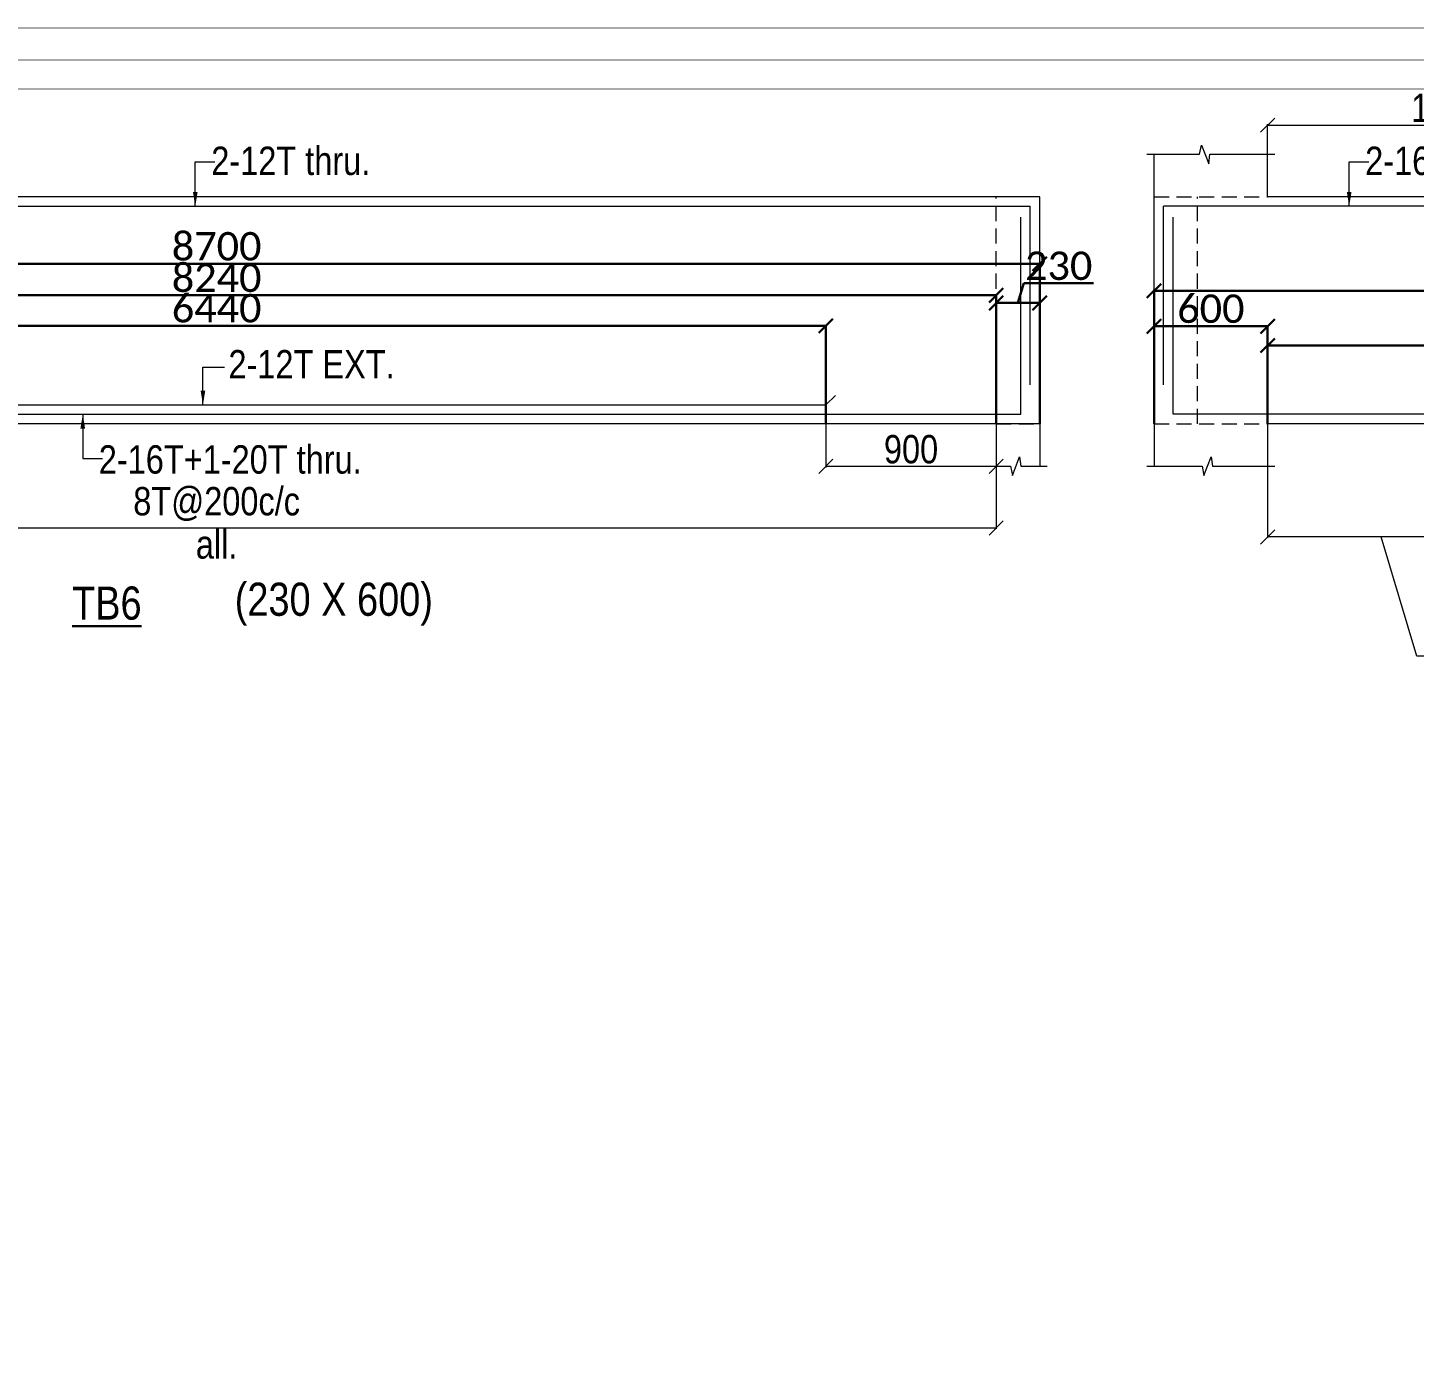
# Model space of a CAD drawing. Header units: millimetres. Extents: x 1112055 to 3390982, y -148532 to 766891.
# Drawn here: x 3001556 to 3016212, y 21044 to 35072 of the extents above; entities that cross this region are included whole.
import ezdxf
from ezdxf.enums import TextEntityAlignment as Align

# ---------------------------------------------------------------- set-up
doc = ezdxf.new("R2010")
doc.units = ezdxf.units.MM
doc.header["$PDMODE"] = 35
doc.header["$PDSIZE"] = -25
doc.linetypes.add('Hidden', pattern=[9.525, 6.35, -3.175])
for name, color, linetype, lineweight in [('B BEAM', 148, 'Continuous', 13), ('B BEAM IN LINE', 250, 'Continuous', 0), ('B BEAM NO', 215, 'Continuous', 18), ('B COL', 1, 'Continuous', 30), ('B STEEL', 34, 'Continuous', 15), ('B STEEL DIM', 216, 'Continuous', 13), ('B STEEL TEXT', 7, 'Continuous', 15), ('B STIRRUPS', 139, 'Continuous', 13), ('B TITLE BLOCK', 250, 'Continuous', 0)]:
    doc.layers.add(name, color=color, linetype=linetype, lineweight=lineweight)
doc.styles.add('Cali', font='calibri.ttf')
doc.styles.add('SWINC', font='swissc.ttf')
doc.dimstyles.new('BHOOMI', dxfattribs={"dimtxt": 230, "dimasz": 150, "dimexe": 10, "dimexo": 0, "dimgap": 25, "dimtad": 1, "dimdec": 0, "dimzin": 0, "dimdsep": 46, "dimtxsty": 'SWINC', "dimblk": 'OBLIQUE', "dimcen": 0.09, "dimclrd": 250, "dimclre": 250, "dimclrt": 256, "dimaunit": 1, "dimadec": 3, "dimazin": 0, "dimtfac": 1, "dimtdec": 0, "dimtofl": 0, "dimtmove": 1, "dimatfit": 3, "dimfxl": 100, "dimtolj": 1, "dimtzin": 0, "dimlwd": 9, "dimlwe": 5, "dimarcsym": 0})

# ---------------------------------------------------------------- blocks, each defined once
blk = doc.blocks.new('_Oblique')
at = {"color": 0, "linetype": 'ByBlock', "lineweight": -2}
blk.add_line((-0.5, -0.5), (0.5, 0.5), dxfattribs=at)
blk = doc.blocks.new('*D6097')
at = {"layer": 'B STIRRUPS', "color": 250, "lineweight": 0, "transparency": 16777216}
for p, q in [((2995313, 30884), (2995313, 29771)), ((3011793, 30884), (3011793, 29771)), ((3011793, 29781), (2995313, 29781))]:
    blk.add_line(p, q, dxfattribs=at)
at = {"layer": 'Defpoints', "color": 0, "lineweight": 40, "transparency": 16777216}
for p in [(2995313, 30884), (3011793, 30884), (2995313, 29781)]:
    blk.add_point(p, dxfattribs=at)
at = {"layer": 'B STIRRUPS', "color": 250, "lineweight": 0, "transparency": 16777216, "xscale": 150, "yscale": 150, "zscale": 150, "rotation": 180}
blk.add_blockref('_Oblique', (2995313, 29781), dxfattribs=at)
at = {"layer": 'B STIRRUPS', "color": 250, "lineweight": 0, "transparency": 16777216, "xscale": 150, "yscale": 150, "zscale": 150}
blk.add_blockref('_Oblique', (3011793, 29781), dxfattribs=at)
at = {"layer": 'B STIRRUPS', "transparency": 16777216, "char_height": 300, "attachment_point": 5, "style": 'SWINC'}
for s, insert in [('\\A1;8T@200c/c', (3003553, 30035)), ('all.', (3003553, 29606))]:
    blk.add_mtext(s, dxfattribs=dict(at, insert=insert))
blk = doc.blocks.new('*D6099')
at = {"layer": 'B STEEL DIM', "color": 250, "linetype": 'Hidden', "lineweight": 0, "ltscale": 500, "transparency": 16777216}
for p, q in [((3009993, 31084), (3009993, 30423)), ((3011793, 30884), (3011793, 30423))]:
    blk.add_line(p, q, dxfattribs=at)
at = {"layer": 'B STEEL DIM', "color": 250, "lineweight": 0, "ltscale": 500, "transparency": 16777216}
blk.add_line((3011793, 30433), (3009993, 30433), dxfattribs=at)
at = {"layer": 'Defpoints', "color": 0, "lineweight": 40, "transparency": 16777216}
for p in [(3009993, 31084), (3011793, 30884), (3009993, 30433)]:
    blk.add_point(p, dxfattribs=at)
at = {"layer": 'B STEEL DIM', "color": 250, "lineweight": 0, "transparency": 16777216, "xscale": 150, "yscale": 150, "zscale": 150, "rotation": 180}
blk.add_blockref('_Oblique', (3009993, 30433), dxfattribs=at)
at = {"layer": 'B STEEL DIM', "color": 250, "lineweight": 0, "transparency": 16777216, "xscale": 150, "yscale": 150, "zscale": 150}
blk.add_blockref('_Oblique', (3011793, 30433), dxfattribs=at)
at = {"layer": 'B STEEL DIM', "transparency": 16777216, "insert": (3010893, 30613), "char_height": 300, "attachment_point": 5, "style": 'SWINC'}
blk.add_mtext('\\A1;900', dxfattribs=at)
blk = doc.blocks.new('*D6100')
at = {"layer": 'B STEEL DIM', "color": 250, "linetype": 'Hidden', "lineweight": 0, "ltscale": 500, "transparency": 16777216}
for p, q in [((3014662, 33284), (3014662, 34052)), ((3018462, 33184), (3018462, 34052))]:
    blk.add_line(p, q, dxfattribs=at)
at = {"layer": 'B STEEL DIM', "color": 250, "lineweight": 0, "ltscale": 500, "transparency": 16777216}
blk.add_line((3014662, 34042), (3018462, 34042), dxfattribs=at)
at = {"layer": 'Defpoints', "color": 0, "lineweight": 40, "transparency": 16777216}
for p in [(3018462, 34042), (3014662, 33284), (3018462, 33184)]:
    blk.add_point(p, dxfattribs=at)
at = {"layer": 'B STEEL DIM', "color": 250, "lineweight": 0, "transparency": 16777216, "xscale": 150, "yscale": 150, "zscale": 150, "rotation": 180}
blk.add_blockref('_Oblique', (3014662, 34042), dxfattribs=at)
at = {"layer": 'B STEEL DIM', "color": 250, "lineweight": 0, "transparency": 16777216, "xscale": 150, "yscale": 150, "zscale": 150}
blk.add_blockref('_Oblique', (3018462, 34042), dxfattribs=at)
at = {"layer": 'B STEEL DIM', "transparency": 16777216, "insert": (3016562, 34222), "char_height": 300, "attachment_point": 5, "style": 'SWINC'}
blk.add_mtext('\\A1;1900', dxfattribs=at)
blk = doc.blocks.new('*D6103')
at = {"layer": 'B STIRRUPS', "color": 250, "lineweight": 0, "transparency": 16777216}
for p, q in [((3014662, 30884), (3014662, 29677)), ((3017062, 30884), (3017062, 29677)), ((3017062, 29687), (3014662, 29687)), ((3016239, 28428), (3015862, 29687)), ((3018718, 28428), (3016239, 28428))]:
    blk.add_line(p, q, dxfattribs=at)
at = {"layer": 'Defpoints', "color": 0, "lineweight": 40, "transparency": 16777216}
for p in [(3014662, 30884), (3017062, 30884), (3014662, 29687)]:
    blk.add_point(p, dxfattribs=at)
at = {"layer": 'B STIRRUPS', "color": 250, "lineweight": 0, "transparency": 16777216, "xscale": 150, "yscale": 150, "zscale": 150, "rotation": 180}
blk.add_blockref('_Oblique', (3014662, 29687), dxfattribs=at)
at = {"layer": 'B STIRRUPS', "color": 250, "lineweight": 0, "transparency": 16777216, "xscale": 150, "yscale": 150, "zscale": 150}
blk.add_blockref('_Oblique', (3017062, 29687), dxfattribs=at)
at = {"layer": 'B STIRRUPS', "transparency": 16777216, "char_height": 300, "attachment_point": 5, "style": 'SWINC'}
for s, insert in [('\\A1;8T@100c/c', (3017479, 28682)), ('12 NO.', (3017479, 28253))]:
    blk.add_mtext(s, dxfattribs=dict(at, insert=insert))
blk = doc.blocks.new('*D6635')
at = {"layer": 'Defpoints', "color": 3, "linetype": 'Hidden', "lineweight": 30, "ltscale": 1000, "transparency": 16777216}
for p, q in [((2994853, 30884), (2994853, 32585)), ((3012253, 30884), (3012253, 32585))]:
    blk.add_line(p, q, dxfattribs=at)
at = {"layer": 'Defpoints', "color": 3, "lineweight": 30, "ltscale": 1000, "transparency": 16777216}
blk.add_line((2994853, 32575), (3012253, 32575), dxfattribs=at)
at = {"layer": 'Defpoints', "color": 0, "lineweight": 40, "transparency": 16777216}
for p in [(3012253, 32575), (2994853, 30884), (3012253, 30884)]:
    blk.add_point(p, dxfattribs=at)
at = {"layer": 'Defpoints', "color": 3, "lineweight": 30, "transparency": 16777216, "xscale": 150, "yscale": 150, "zscale": 150, "rotation": 180}
blk.add_blockref('_Oblique', (2994853, 32575), dxfattribs=at)
at = {"layer": 'Defpoints', "color": 3, "lineweight": 30, "transparency": 16777216, "xscale": 150, "yscale": 150, "zscale": 150}
blk.add_blockref('_Oblique', (3012253, 32575), dxfattribs=at)
at = {"layer": 'Defpoints', "color": 3, "lineweight": 50, "transparency": 16777216, "insert": (3003553, 32759), "char_height": 300, "attachment_point": 5, "style": 'Cali'}
blk.add_mtext('\\A1;8700', dxfattribs=at)
blk = doc.blocks.new('*D6636')
at = {"layer": 'Defpoints', "color": 3, "linetype": 'Hidden', "lineweight": 30, "ltscale": 1000, "transparency": 16777216}
for p, q in [((2995313, 30884), (2995313, 32252)), ((3011793, 30884), (3011793, 32252))]:
    blk.add_line(p, q, dxfattribs=at)
at = {"layer": 'Defpoints', "color": 3, "lineweight": 30, "ltscale": 1000, "transparency": 16777216}
blk.add_line((3011793, 32242), (2995313, 32242), dxfattribs=at)
at = {"layer": 'Defpoints', "color": 0, "lineweight": 40, "transparency": 16777216}
for p in [(2995313, 32242), (2995313, 30884), (3011793, 30884)]:
    blk.add_point(p, dxfattribs=at)
at = {"layer": 'Defpoints', "color": 3, "lineweight": 30, "transparency": 16777216, "xscale": 150, "yscale": 150, "zscale": 150, "rotation": 180}
blk.add_blockref('_Oblique', (2995313, 32242), dxfattribs=at)
at = {"layer": 'Defpoints', "color": 3, "lineweight": 30, "transparency": 16777216, "xscale": 150, "yscale": 150, "zscale": 150}
blk.add_blockref('_Oblique', (3011793, 32242), dxfattribs=at)
at = {"layer": 'Defpoints', "color": 3, "lineweight": 50, "transparency": 16777216, "insert": (3003553, 32426), "char_height": 300, "attachment_point": 5, "style": 'Cali'}
blk.add_mtext('\\A1;8240', dxfattribs=at)
blk = doc.blocks.new('*D6637')
at = {"layer": 'Defpoints', "color": 3, "linetype": 'Hidden', "lineweight": 30, "ltscale": 1000, "transparency": 16777216}
for p, q in [((2997113, 30884), (2997113, 31930)), ((3009993, 30884), (3009993, 31930))]:
    blk.add_line(p, q, dxfattribs=at)
at = {"layer": 'Defpoints', "color": 3, "lineweight": 30, "ltscale": 1000, "transparency": 16777216}
blk.add_line((2997113, 31920), (3009993, 31920), dxfattribs=at)
at = {"layer": 'Defpoints', "color": 0, "lineweight": 40, "transparency": 16777216}
for p in [(3009993, 31920), (2997113, 30884), (3009993, 30884)]:
    blk.add_point(p, dxfattribs=at)
at = {"layer": 'Defpoints', "color": 3, "lineweight": 30, "transparency": 16777216, "xscale": 150, "yscale": 150, "zscale": 150, "rotation": 180}
blk.add_blockref('_Oblique', (2997113, 31920), dxfattribs=at)
at = {"layer": 'Defpoints', "color": 3, "lineweight": 30, "transparency": 16777216, "xscale": 150, "yscale": 150, "zscale": 150}
blk.add_blockref('_Oblique', (3009993, 31920), dxfattribs=at)
at = {"layer": 'Defpoints', "color": 3, "lineweight": 50, "transparency": 16777216, "insert": (3003553, 32104), "char_height": 300, "attachment_point": 5, "style": 'Cali'}
blk.add_mtext('\\A1;6440', dxfattribs=at)
blk = doc.blocks.new('*D6638')
at = {"layer": 'Defpoints', "color": 3, "lineweight": 30, "ltscale": 1000, "transparency": 16777216}
for p, q in [((3012086, 32369), (3012023, 32161)), ((3012822, 32369), (3012086, 32369)), ((3011793, 32161), (3012253, 32161))]:
    blk.add_line(p, q, dxfattribs=at)
at = {"layer": 'Defpoints', "color": 3, "linetype": 'Hidden', "lineweight": 30, "ltscale": 1000, "transparency": 16777216}
for p, q in [((3011793, 30884), (3011793, 32171)), ((3012253, 30884), (3012253, 32171))]:
    blk.add_line(p, q, dxfattribs=at)
at = {"layer": 'Defpoints', "color": 0, "lineweight": 40, "transparency": 16777216}
for p in [(3012253, 32161), (3011793, 30884), (3012253, 30884)]:
    blk.add_point(p, dxfattribs=at)
at = {"layer": 'Defpoints', "color": 3, "lineweight": 30, "transparency": 16777216, "xscale": 150, "yscale": 150, "zscale": 150, "rotation": 180}
blk.add_blockref('_Oblique', (3011793, 32161), dxfattribs=at)
at = {"layer": 'Defpoints', "color": 3, "lineweight": 30, "transparency": 16777216, "xscale": 150, "yscale": 150, "zscale": 150}
blk.add_blockref('_Oblique', (3012253, 32161), dxfattribs=at)
at = {"layer": 'Defpoints', "color": 3, "lineweight": 50, "transparency": 16777216, "insert": (3012454, 32553), "char_height": 300, "attachment_point": 5, "style": 'Cali'}
blk.add_mtext('\\A1;230', dxfattribs=at)
blk = doc.blocks.new('*D6640')
at = {"layer": 'Defpoints', "color": 3, "linetype": 'Hidden', "lineweight": 30, "ltscale": 1000, "transparency": 16777216}
for p, q in [((3013462, 30884), (3013462, 32299)), ((3030862, 30884), (3030862, 32299))]:
    blk.add_line(p, q, dxfattribs=at)
at = {"layer": 'Defpoints', "color": 3, "lineweight": 30, "ltscale": 1000, "transparency": 16777216}
blk.add_line((3013462, 32289), (3030862, 32289), dxfattribs=at)
at = {"layer": 'Defpoints', "color": 0, "lineweight": 40, "transparency": 16777216}
for p in [(3030862, 32289), (3013462, 30884), (3030862, 30884)]:
    blk.add_point(p, dxfattribs=at)
at = {"layer": 'Defpoints', "color": 3, "lineweight": 30, "transparency": 16777216, "xscale": 150, "yscale": 150, "zscale": 150, "rotation": 180}
blk.add_blockref('_Oblique', (3013462, 32289), dxfattribs=at)
at = {"layer": 'Defpoints', "color": 3, "lineweight": 30, "transparency": 16777216, "xscale": 150, "yscale": 150, "zscale": 150}
blk.add_blockref('_Oblique', (3030862, 32289), dxfattribs=at)
at = {"layer": 'Defpoints', "color": 3, "lineweight": 50, "transparency": 16777216, "insert": (3022162, 32472), "char_height": 300, "attachment_point": 5, "style": 'Cali'}
blk.add_mtext('\\A1;8700', dxfattribs=at)
blk = doc.blocks.new('*D6641')
at = {"layer": 'Defpoints', "color": 3, "linetype": 'Hidden', "lineweight": 30, "ltscale": 1000, "transparency": 16777216}
for p, q in [((3014662, 30884), (3014662, 31721)), ((3029362, 30884), (3029362, 31721))]:
    blk.add_line(p, q, dxfattribs=at)
at = {"layer": 'Defpoints', "color": 3, "lineweight": 30, "ltscale": 1000, "transparency": 16777216}
blk.add_line((3029362, 31711), (3014662, 31711), dxfattribs=at)
at = {"layer": 'Defpoints', "color": 0, "lineweight": 40, "transparency": 16777216}
for p in [(3014662, 31711), (3014662, 30884), (3029362, 30884)]:
    blk.add_point(p, dxfattribs=at)
at = {"layer": 'Defpoints', "color": 3, "lineweight": 30, "transparency": 16777216, "xscale": 150, "yscale": 150, "zscale": 150, "rotation": 180}
blk.add_blockref('_Oblique', (3014662, 31711), dxfattribs=at)
at = {"layer": 'Defpoints', "color": 3, "lineweight": 30, "transparency": 16777216, "xscale": 150, "yscale": 150, "zscale": 150}
blk.add_blockref('_Oblique', (3029362, 31711), dxfattribs=at)
at = {"layer": 'Defpoints', "color": 3, "lineweight": 50, "transparency": 16777216, "insert": (3022012, 31895), "char_height": 300, "attachment_point": 5, "style": 'Cali'}
blk.add_mtext('\\A1;7350', dxfattribs=at)
blk = doc.blocks.new('*D6642')
at = {"layer": 'Defpoints', "color": 3, "linetype": 'Hidden', "lineweight": 30, "ltscale": 1000, "transparency": 16777216}
for p, q in [((3013462, 30884), (3013462, 31925)), ((3014662, 30884), (3014662, 31925))]:
    blk.add_line(p, q, dxfattribs=at)
at = {"layer": 'Defpoints', "color": 3, "lineweight": 30, "ltscale": 1000, "transparency": 16777216}
blk.add_line((3014662, 31915), (3013462, 31915), dxfattribs=at)
at = {"layer": 'Defpoints', "color": 0, "lineweight": 40, "transparency": 16777216}
for p in [(3013462, 31915), (3013462, 30884), (3014662, 30884)]:
    blk.add_point(p, dxfattribs=at)
at = {"layer": 'Defpoints', "color": 3, "lineweight": 30, "transparency": 16777216, "xscale": 150, "yscale": 150, "zscale": 150, "rotation": 180}
blk.add_blockref('_Oblique', (3013462, 31915), dxfattribs=at)
at = {"layer": 'Defpoints', "color": 3, "lineweight": 30, "transparency": 16777216, "xscale": 150, "yscale": 150, "zscale": 150}
blk.add_blockref('_Oblique', (3014662, 31915), dxfattribs=at)
at = {"layer": 'Defpoints', "color": 3, "lineweight": 50, "transparency": 16777216, "insert": (3014062, 32099), "char_height": 300, "attachment_point": 5, "style": 'Cali'}
blk.add_mtext('\\A1;600', dxfattribs=at)

msp = doc.modelspace()

# ---------------------------------------------------------------- linework, layer by layer
at = {"color": 252, "lineweight": 0, "ltscale": 25, "const_width": 7.31}
msp.add_lwpolyline([(2905358, -64430.5), (2905358, 35068.1), (3056577, 35068.1), (3056577, -64430.5)], close=True, dxfattribs=at)
at = {"layer": 'B BEAM', "lineweight": 13}
for p, q in [((3012253.1, 33283.6, 0), (2994853.1, 33283.6, 0)), ((3012253.1, 30883.6, 0), (3012253.1, 33283.6, 0)), ((3013461.9, 30883.6, 0), (3013461.9, 33283.6, 0)), ((3029361.9, 33283.6, 0), (3014661.9, 33283.6, 0)), ((3012253.1, 30883.6, 0), (2994853.1, 30883.6, 0)), ((3029361.9, 30883.6, 0), (3014661.9, 30883.6, 0))]:
    msp.add_line(p, q, dxfattribs=at)
at = {"layer": 'B BEAM IN LINE', "color": 250, "linetype": 'Hidden', "lineweight": 0, "ltscale": 25}
for p, q in [((3011793.1, 30883.6, 0), (3011793.1, 33283.6, 0)), ((3013461.9, 33283.6, 0), (3014661.9, 33283.6, 0)), ((3013921.9, 30883.6, 0), (3013921.9, 33283.6, 0)), ((3013921.9, 30883.6, 0), (3013921.9, 33283.6, 0)), ((3011793.1, 30883.6, 0), (3012253.1, 30883.6, 0)), ((3013461.9, 30883.6, 0), (3014661.9, 30883.6, 0))]:
    msp.add_line(p, q, dxfattribs=at)
at = {"layer": 'B COL', "color": 1, "lineweight": 13}
for p, q in [((3013461.9, 33283.6, 0), (3013461.9, 33733.4, 0)), ((3014661.9, 33283.6, 0), (3014661.9, 33733.4, 0)), ((3011793.1, 30883.6, 0), (3011793.1, 30433.9, 0)), ((3012253.1, 30883.6, 0), (3012253.1, 30433.9, 0)), ((3013461.9, 30883.6, 0), (3013461.9, 30433.9, 0)), ((3014661.9, 30883.6, 0), (3014661.9, 30433.9, 0))]:
    msp.add_line(p, q, dxfattribs=at)
at = {"layer": 'B COL', "color": 1, "lineweight": 13, "elevation": 0}
for points in [[(3013384, 33733.4), (3013942.7, 33733.4), (3013962.2, 33831.4), (3014038.9, 33632.5), (3014051.4, 33733.4), (3014739.7, 33733.4)], [(3011715.2, 30433.9), (3011944.3, 30433.9), (3011963.8, 30335.9), (3012040.5, 30534.8), (3012053.1, 30433.9), (3012331, 30433.9)], [(3013384, 30433.9), (3013970, 30433.9), (3013989.5, 30335.9), (3014066.3, 30534.8), (3014078.8, 30433.9), (3014739.7, 30433.9)]]:
    msp.add_lwpolyline(points, dxfattribs=at)
at = {"layer": 'B STEEL', "lineweight": 9}
for p, q in [((2994953.1, 33183.6, 0), (3012153.1, 33183.6, 0)), ((3012153.1, 31295.6, 0), (3012153.1, 33183.6, 0)), ((3012053.1, 30983.6, 0), (3012053.1, 33069.2, 0)), ((2995053.1, 30983.6, 0), (3012053.1, 30983.6, 0))]:
    msp.add_line(p, q, dxfattribs=at)
at = {"layer": 'B STEEL', "color": 34, "lineweight": 9, "ltscale": 25}
for p, q in [((3030761.9, 33183.6, 0), (3013561.9, 33183.6, 0)), ((3013561.9, 31295.6, 0), (3013561.9, 33183.6, 0)), ((3013661.9, 30983.6, 0), (3013661.9, 33069.2, 0)), ((3030661.9, 30983.6, 0), (3013661.9, 30983.6, 0))]:
    msp.add_line(p, q, dxfattribs=at)
at = {"layer": 'B STEEL', "lineweight": 15}
for p, q in [((2997113.1, 31083.6, 0), (3009993.1, 31083.6, 0)), ((3009993.1, 31083.6, 0), (3010093.1, 31183.6, 0))]:
    msp.add_line(p, q, dxfattribs=at)
at = {"layer": 'B TITLE BLOCK', "color": 1, "ltscale": 25, "const_width": 7.31}
msp.add_lwpolyline([(2905694.7, -64093.8), (2905694.7, 34731.4), (3056240.2, 34731.4), (3056240.2, -64093.8)], close=True, dxfattribs=at)
at = {"layer": 'B TITLE BLOCK', "color": 250, "lineweight": 0, "ltscale": 25, "const_width": 7.31}
msp.add_lwpolyline([(2906001.1, -63787.4), (2906001.1, 34425), (3055933.9, 34425), (3055933.9, -63787.4)], close=True, dxfattribs=at)

# ---------------------------------------------------------------- texts
at = {"layer": 'B BEAM NO', "lineweight": 30, "style": 'SWINC'}
for s, p in [('%%UTB6', (3002392.3, 28812.6, 0)), ('(230 X 600)', (3004791.8, 28853.5, 0))]:
    msp.add_text(s, height=350, dxfattribs=at).set_placement(p, align=Align.CENTER)
at = {"layer": 'B STEEL TEXT', "style": 'SWINC'}
for s, p in [('2-12T thru.', (3003496.4, 33514.5, 0)), ('2-16T+1-20T', (3015693.1, 33514.5, 0)), ('2-12T EXT.', (3003677.6, 31363.5, 0)), ('2-16T+1-20T thru.', (3002307.2, 30356.5, 0))]:
    msp.add_text(s, height=300, dxfattribs=at).set_placement(p)

# ---------------------------------------------------------------- dimensions: what is measured, and where the dimension line sits
at = {"layer": 'B STEEL DIM', "color": 250, "ltscale": 500}
dim = msp.add_linear_dim(base=(3018461.9, 34041.5, 0), p1=(3014661.9, 33283.6, 0), p2=(3018461.9, 33183.6, 0), angle=180, dimstyle='BHOOMI', override={"dimscale": 1, "dimtxt": 300, "dimasz": 150, "dimgap": 30, "dimlfac": 0.5, "dimtxsty": 'SWINC', "dimblk1": 'Oblique', "dimblk2": 'Oblique', "dimsah": 1, "dimlwd": 0, "dimlwe": 0}, dxfattribs=at)
dim.commit()
dim.dimension.update_dxf_attribs({"geometry": '*D6100', "text_midpoint": (3016561.9, 34221.5, 0)})
dim = msp.add_linear_dim(base=(3009993.1, 30433.3, 0), p1=(3011793.1, 30883.6, 0), p2=(3009993.1, 31083.6, 0), dimstyle='BHOOMI', override={"dimtxt": 300, "dimgap": 30, "dimlfac": 0.5, "dimblk1": 'Oblique', "dimblk2": 'Oblique', "dimsah": 1, "dimlwd": 0, "dimlwe": 0}, dxfattribs=at)
dim.commit()
dim.dimension.update_dxf_attribs({"geometry": '*D6099', "text_midpoint": (3010893.1, 30613.3, 0)})
at = {"layer": 'B STIRRUPS'}
dim = msp.add_linear_dim(base=(2995313.1, 29781.4, 0), p1=(3011793.1, 30883.6, 0), p2=(2995313.1, 30883.6, 0), text='8T@200c/c\\Xall.', dimstyle='BHOOMI', override={"dimscale": 1, "dimtxt": 300, "dimgap": 25, "dimlfac": 0.5, "dimtxsty": 'SWINC', "dimblk1": 'Oblique', "dimblk2": 'Oblique', "dimsah": 1, "dimlwd": 0, "dimlwe": 0}, dxfattribs=at)
dim.commit()
dim.dimension.update_dxf_attribs({"geometry": '*D6097', "text_midpoint": (3003553.1, 29781.4, 0)})
dim = msp.add_linear_dim(base=(3014661.9, 29686.5, 0), p1=(3017061.9, 30883.6, 0), p2=(3014661.9, 30883.6, 0), angle=180, text='8T@100c/c\\X12 NO.', dimstyle='BHOOMI', override={"dimtxt": 300, "dimlfac": 0.5, "dimblk1": 'Oblique', "dimblk2": 'Oblique', "dimsah": 1, "dimlwd": 0, "dimlwe": 0}, dxfattribs=at)
dim.commit()
dim.dimension.update_dxf_attribs({"geometry": '*D6103', "text_midpoint": (3016264.4, 28428.3, 0)})
at = {"layer": 'Defpoints', "color": 3, "lineweight": 50, "ltscale": 1000}
for base, p1, p2, picture, middle in [((3012253.1, 32575.4), (2994853.1, 30883.6, 0), (3012253.1, 30883.6, 0), '*D6635', (3003553.1, 32759)), ((3012253.1, 32160.5), (3011793.1, 30883.6, 0), (3012253.1, 30883.6, 0), '*D6638', (3012115.7, 32552.9)), ((2995313.1, 32241.9), (3011793.1, 30883.6, 0), (2995313.1, 30883.6, 0), '*D6636', (3003553.1, 32425.6)), ((3030861.9, 32288.7), (3013461.9, 30883.6, 0), (3030861.9, 30883.6, 0), '*D6640', (3022161.9, 32472.4)), ((3009993.1, 31920.1), (2997113.1, 30883.6, 0), (3009993.1, 30883.6, 0), '*D6637', (3003553.1, 32103.8)), ((3013461.9, 31915.4), (3014661.9, 30883.6, 0), (3013461.9, 30883.6, 0), '*D6642', (3014061.9, 32099.1)), ((3014661.9, 31711.2), (3029361.9, 30883.6, 0), (3014661.9, 30883.6, 0), '*D6641', (3022011.9, 31894.9))]:
    dim = msp.add_linear_dim(base=base, p1=p1, p2=p2, dimstyle='BHOOMI', override={"dimtxt": 300, "dimgap": 30, "dimlfac": 0.5, "dimtxsty": 'Cali', "dimblk1": 'Oblique', "dimblk2": 'Oblique', "dimsah": 1, "dimclrd": 3, "dimclre": 3, "dimclrt": 3, "dimlwd": 30, "dimlwe": 30}, dxfattribs=at)
    dim.commit()
    dim.dimension.update_dxf_attribs({"geometry": picture, "text_midpoint": middle})

# ---------------------------------------------------------------- leaders
at = {"layer": 'B STEEL TEXT'}
for points in [[(3003327.2, 33183.6, 0), (3003327.2, 33652.3, 0), (3003535, 33652.3, 0)], [(3015524, 33183.6, 0), (3015524, 33652.3, 0), (3015731.8, 33652.3, 0)], [(3003408.3, 31083.6, 0), (3003408.3, 31482, 0), (3003636, 31482, 0)], [(3002138, 30983.6, 0), (3002138, 30514.9, 0), (3002345.9, 30514.9, 0)]]:
    msp.add_leader(points, dimstyle='BHOOMI', override={"dimtad": 0, "dimclrd": 256, "dimlwd": 0}, dxfattribs=at)

doc.saveas('drawing.dxf')
